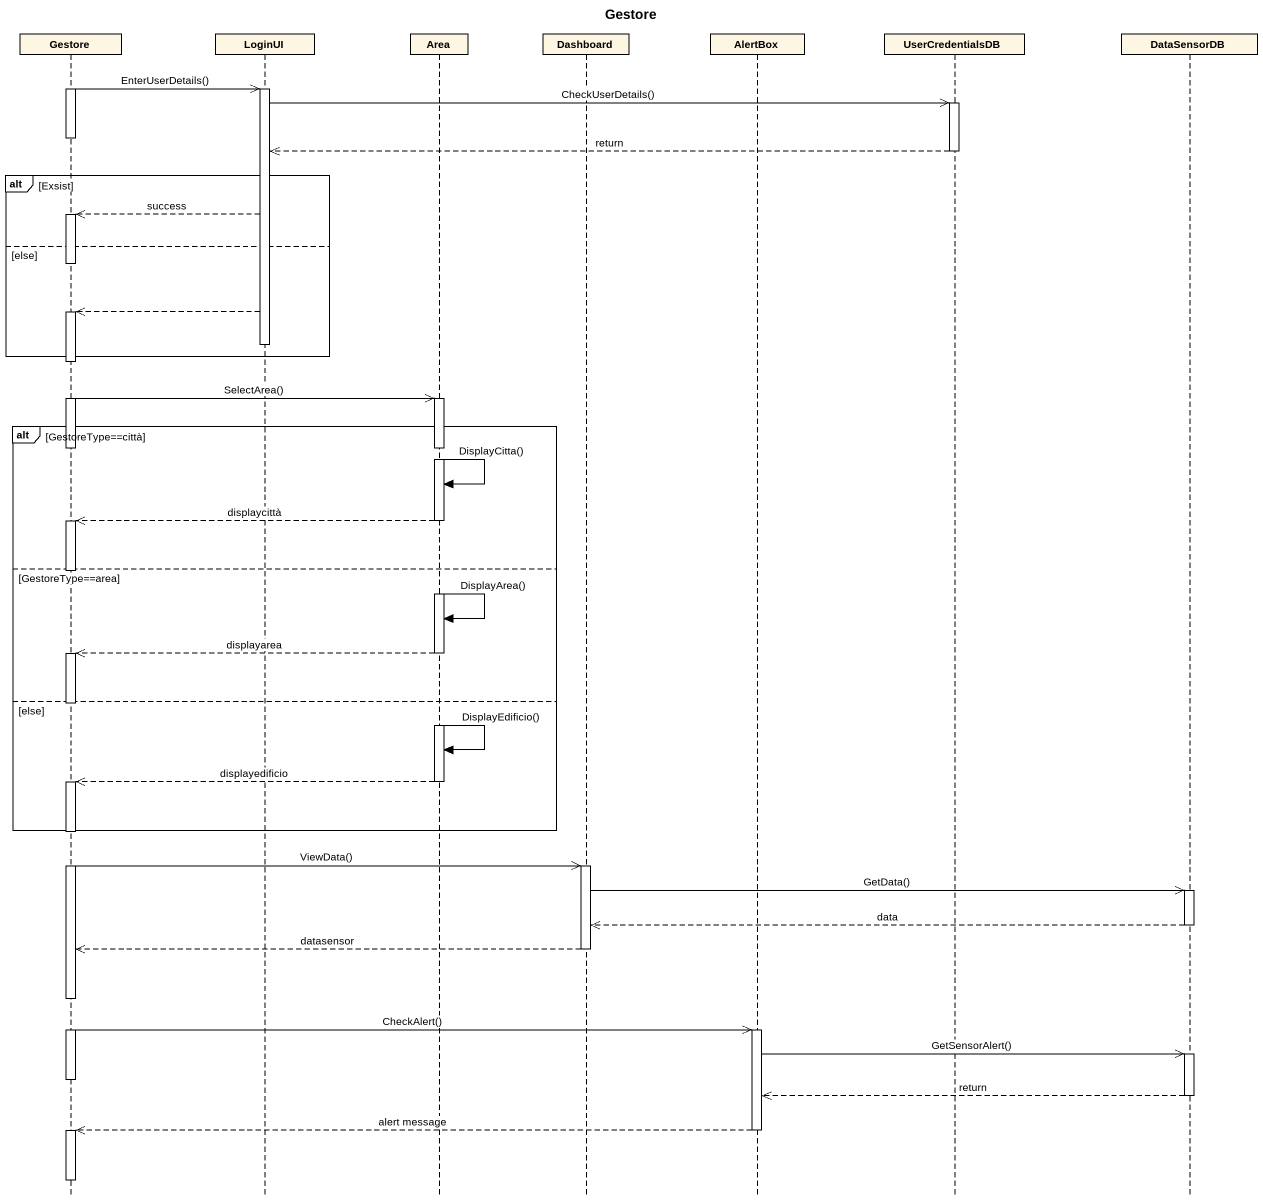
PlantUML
@startuml
title Gestore
hide footbox
participant Gestore
participant LoginUI
participant Area
participant Dashboard
participant AlertBox
participant UserCredentialsDB
participant DataSensorDB

activate Gestore
Gestore ->> LoginUI : EnterUserDetails()
activate LoginUI
LoginUI ->> UserCredentialsDB : CheckUserDetails()
activate UserCredentialsDB
deactivate Gestore
UserCredentialsDB -->> LoginUI : return
deactivate UserCredentialsDB
alt Exsist
  LoginUI -->> Gestore : success
  activate Gestore
else else
  deactivate Gestore
  LoginUI -->> Gestore
  activate Gestore
  deactivate LoginUI
end
Gestore ->> Area : SelectArea()
activate Area
alt GestoreType==città
  deactivate Gestore
  Area -> Area : DisplayCitta()
  Area -->> Gestore : displaycittà
  activate Gestore
else GestoreType==area
  deactivate Gestore
  Area -> Area : DisplayArea()
  Area -->> Gestore : displayarea
  activate Gestore
else else
  deactivate Gestore
  Area -> Area : DisplayEdificio()
  Area -->> Gestore : displayedificio
  deactivate Area
  activate Gestore
end
Gestore ->> Dashboard : ViewData()
activate Dashboard
Dashboard ->> DataSensorDB : GetData()
activate DataSensorDB
DataSensorDB -->> Dashboard : data
deactivate DataSensorDB
Dashboard -->> Gestore : datasensor
deactivate Dashboard
Gestore ->> AlertBox : CheckAlert()
activate AlertBox
AlertBox ->> DataSensorDB : GetSensorAlert()
activate DataSensorDB
deactivate Gestore
DataSensorDB -->> AlertBox : return
deactivate DataSensorDB
AlertBox -->> Gestore : alert message
deactivate AlertBox
activate Gestore
deactivate Gestore
@enduml
